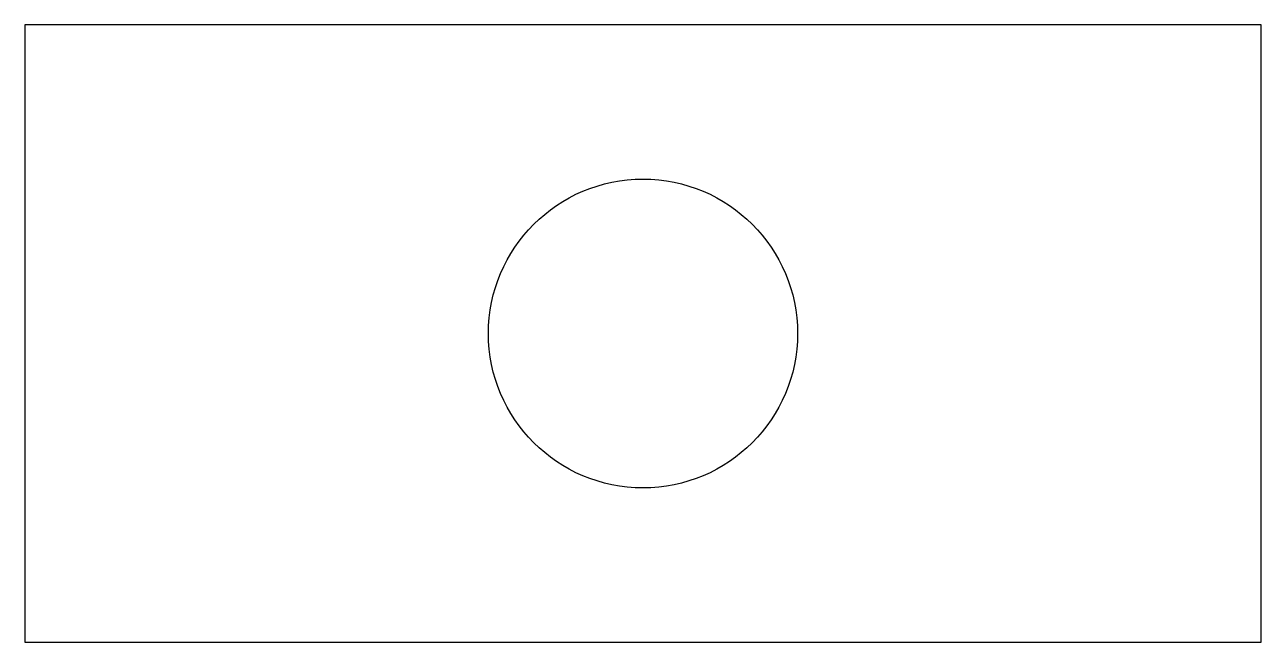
# Model space of a CAD drawing. Header units: millimetres. Extents: x 0 to 200, y 0 to 100.
import ezdxf

# ---------------------------------------------------------------- set-up
doc = ezdxf.new("R2010")
doc.units = ezdxf.units.MM
doc.layers.add('외곽선', color=7, linetype='Continuous')
doc.layers.add('중심선', color=7, linetype='Continuous')

msp = doc.modelspace()

# ---------------------------------------------------------------- linework, layer by layer
at = {"layer": '외곽선'}
for p, q in [((200, 100), (0, 100)), ((0, 100), (0, 0)), ((200, 0), (200, 100)), ((0, 0), (200, 0))]:
    msp.add_line(p, q, dxfattribs=at)
at = {"layer": '중심선'}
msp.add_circle((100, 50), 25, dxfattribs=at)

doc.saveas('drawing.dxf')
